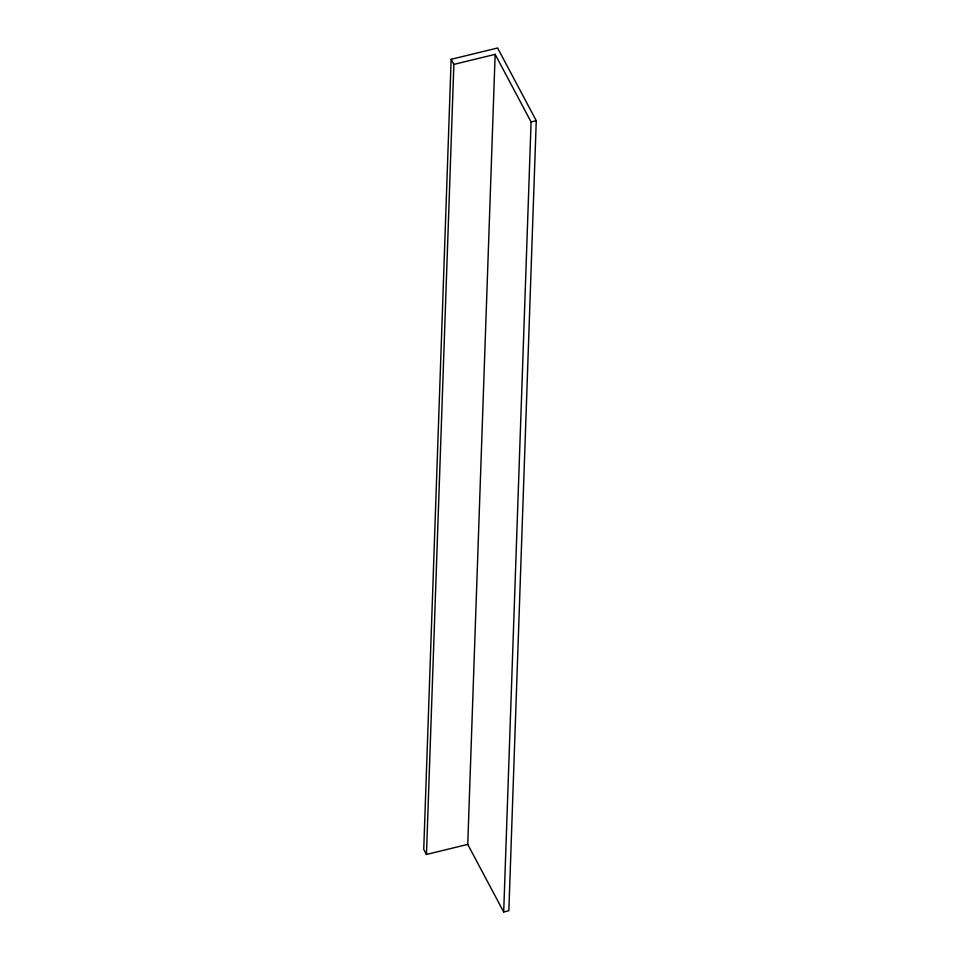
<?xml version="1.0" encoding="UTF-8"?>
<svg xmlns="http://www.w3.org/2000/svg" width="960" height="960" viewBox="0 0 960 960"><rect width="100%" height="100%" fill="white"/><g stroke="black" fill="none" stroke-linecap="round" stroke-linejoin="round"><path stroke-width="1.44" d="M467.748 844.404L503.688 912L508.848 910.74L536.256 120.684L497.604 48L451.152 59.304L423.744 849.36L426.456 854.448L467.748 844.404L495.144 54.348L453.864 64.392L426.456 854.448M503.688 912L531.084 121.944L495.144 54.348M531.084 121.944L536.256 120.684M451.152 59.304L453.864 64.392"/></g></svg>
